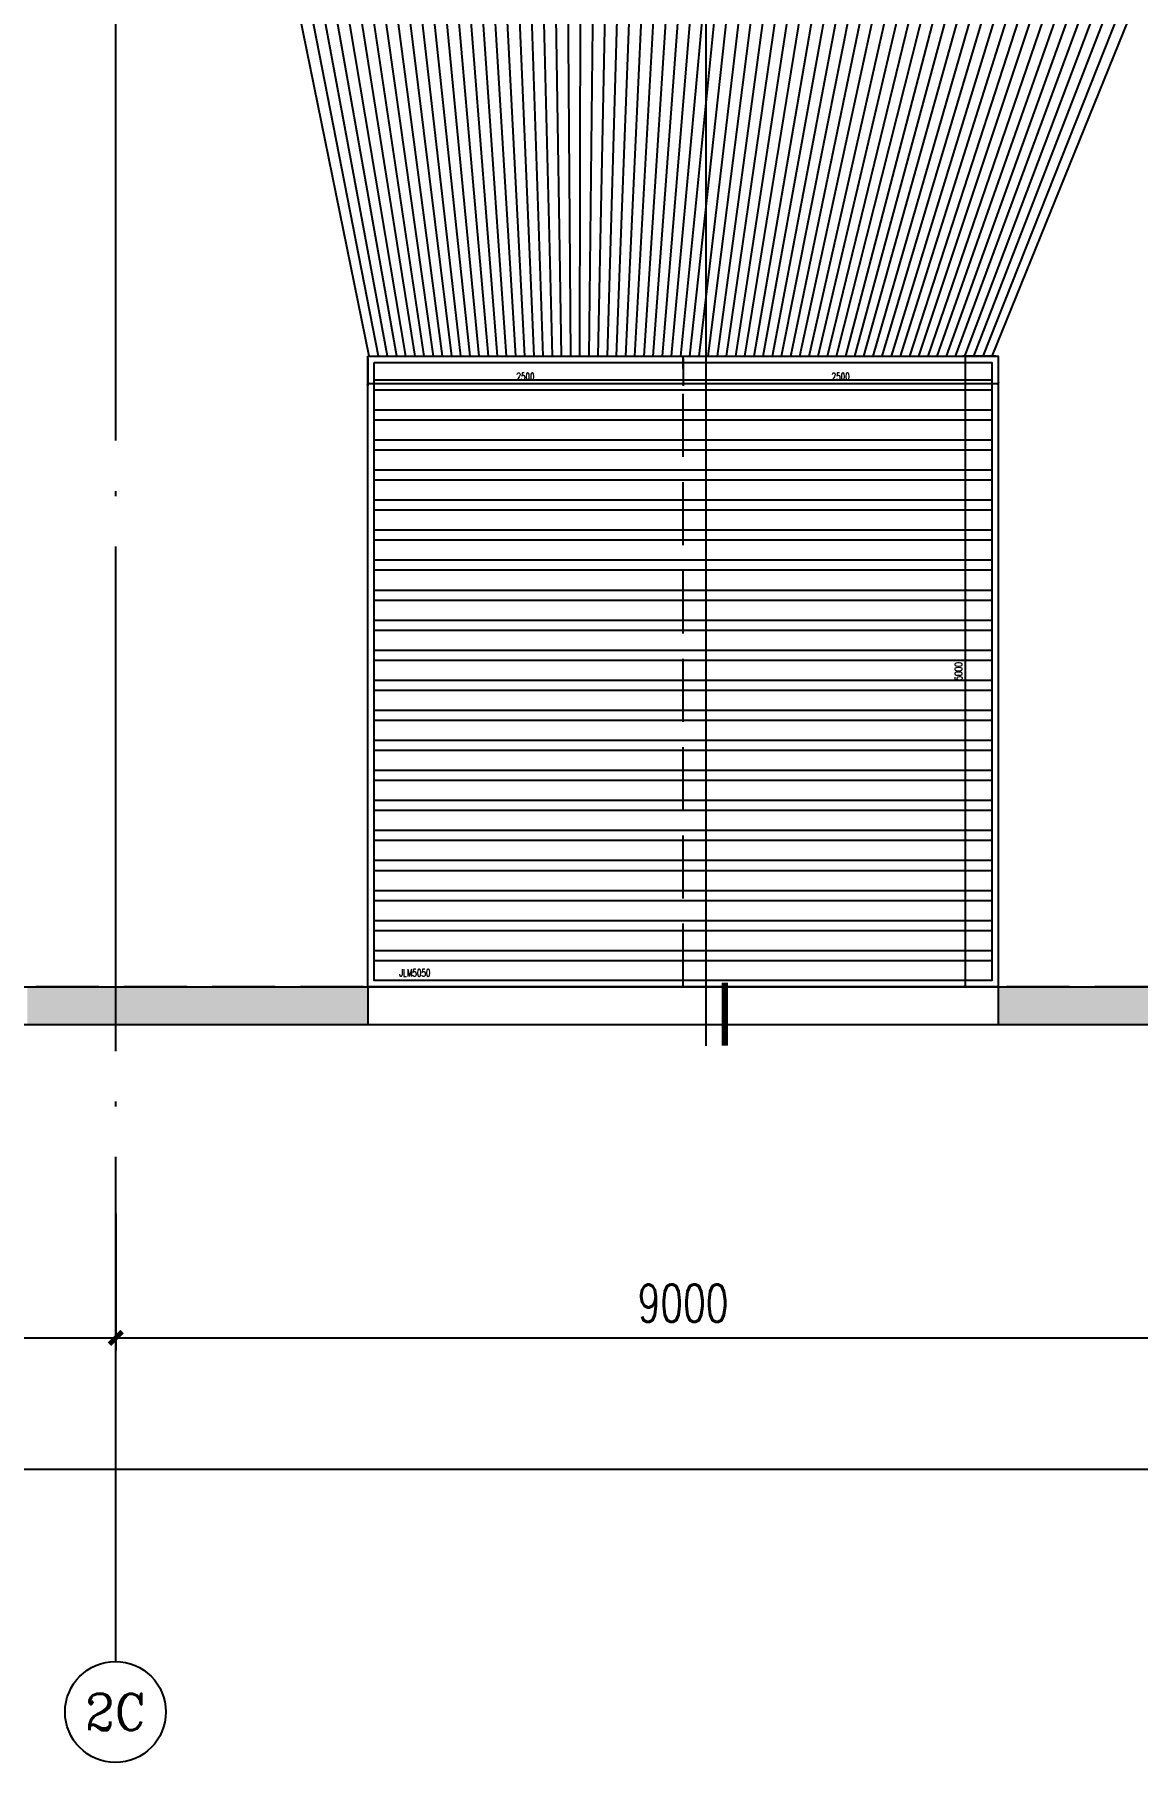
# Model space of a CAD drawing. Extents: x -4210259 to 293730, y -7499 to 868879.
# Drawn here: x -885203 to -876455, y 511087 to 524786 of the extents above; entities that cross this region are included whole.
import ezdxf
from ezdxf.enums import TextEntityAlignment as Align

# ---------------------------------------------------------------- set-up
doc = ezdxf.new("R2010")
doc.units = 0
doc.header["$LTSCALE"] = 1000
doc.header["$MEASUREMENT"] = 0
doc.linetypes.add('__DASH', pattern=[0.35, 0.25, -0.1])
doc.linetypes.add('DOTE', pattern=[2.4200000000000004, 2, -0.2, 0.02, -0.2])
doc.layers.get('Defpoints').update_dxf_attribs({"color": 210})
for name, color, linetype in [('A-AXIS-D', 1, 'Continuous'), ('A-AXIS-DOTE', 14, 'DOTE'), ('A-AXIS-SYMB', 3, 'Continuous'), ('A-HATCH-2', 251, 'Continuous'), ('A-LIN-V', 9, 'Continuous'), ('A-门窗表显示尺寸', 160, 'Continuous'), ('AS-WALL', 40, 'Continuous'), ('PUB_TEXT', 7, 'Continuous')]:
    doc.layers.add(name, color=color, linetype=linetype)
doc.styles.add('_TCH_AXIS', font='COMPLEX', dxfattribs={"bigfont": 'GBCBIG'})
doc.styles.add('_TCH_DIM_T3', font='SIMPLEX', dxfattribs={"width": 0.7058823529411765, "bigfont": 'GBCBIG'})
doc.styles.add('A-DIM_T3', font='SIMPLEX', dxfattribs={"width": 0.7058823529411765, "bigfont": 'GBCBIG'})
doc.styles.add('A-STANDARD', font='SIMPLEX', dxfattribs={"bigfont": 'GBCBIG'})
doc.dimstyles.new('_TCH_ARCH&&100', dxfattribs={"dimtxt": 297.5, "dimasz": 100, "dimexe": 100, "dimexo": 100, "dimgap": 126.25, "dimtad": 1, "dimdec": 0, "dimzin": 0, "dimdsep": 46, "dimtxsty": '_TCH_DIM_T3', "dimblk": 'ARCHTICK', "dimcen": 0.09, "dimclrt": 7, "dimazin": 2, "dimtfac": 1, "dimtdec": 0, "dimtix": 1, "dimtmove": 2, "dimatfit": 3, "dimfxl": 0, "dimtolj": 1, "dimtzin": 0, "dimarcsym": 0})
doc.dimstyles.new('A-DIM&&20', dxfattribs={"dimtxt": 59.5, "dimasz": 20, "dimexe": 20, "dimexo": 20, "dimgap": 25.25, "dimtad": 1, "dimdec": 0, "dimzin": 0, "dimdsep": 46, "dimtxsty": 'A-DIM_T3', "dimblk": 'ARCHTICK', "dimcen": 0.09, "dimclrt": 7, "dimazin": 2, "dimtfac": 1, "dimtdec": 0, "dimtix": 1, "dimtmove": 2, "dimatfit": 3, "dimfxl": 0, "dimtolj": 1, "dimtzin": 0, "dimarcsym": 0})

# ---------------------------------------------------------------- blocks, each defined once
blk = doc.blocks.new('_ArchTick')
at = {"color": 0, "linetype": 'ByBlock', "const_width": 0.4}
blk.add_lwpolyline([(-0.5, -0.5), (0.5, 0.5)], dxfattribs=at)
blk = doc.blocks.new('*D1236')
at = {"layer": 'A-门窗表显示尺寸', "color": 0, "lineweight": -2}
for p, q in [((-1640980.163610153, 522217.4520265139), (-1640980.163610153, 521999.9999999749)), ((-1638480.163610147, 522217.4520265139), (-1638480.163610147, 521999.9999999749)), ((-1640980.163610153, 522019.9999999749), (-1638480.163610147, 522019.9999999749))]:
    blk.add_line(p, q, dxfattribs=at)
at = {"layer": 'Defpoints', "color": 0}
for p in [(-1640980.163610153, 522237.4520265139), (-1638480.163610147, 522237.4520265139), (-1638480.163610147, 522019.9999999749)]:
    blk.add_point(p, dxfattribs=at)
at = {"layer": 'A-门窗表显示尺寸', "color": 0, "lineweight": -2, "xscale": 20, "yscale": 20, "zscale": 20, "rotation": 180}
blk.add_blockref('_ArchTick', (-1640980.163610153, 522019.9999999749), dxfattribs=at)
at = {"layer": 'A-门窗表显示尺寸', "color": 0, "lineweight": -2, "xscale": 20, "yscale": 20, "zscale": 20}
blk.add_blockref('_ArchTick', (-1638480.163610147, 522019.9999999749), dxfattribs=at)
at = {"layer": 'A-门窗表显示尺寸', "color": 7, "insert": (-1639730.16361015, 522074.9999999749), "char_height": 59.5, "attachment_point": 5, "style": 'A-DIM_T3'}
blk.add_mtext('\\A1;2500', dxfattribs=at)
blk = doc.blocks.new('*D1237')
at = {"layer": 'A-门窗表显示尺寸', "color": 0, "lineweight": -2}
for p, q in [((-1643480.16361016, 522217.4520265139), (-1643480.16361016, 521999.9999999749)), ((-1640980.163610153, 522217.4520265139), (-1640980.163610153, 521999.9999999749)), ((-1643480.16361016, 522019.9999999749), (-1640980.163610153, 522019.9999999749))]:
    blk.add_line(p, q, dxfattribs=at)
at = {"layer": 'Defpoints', "color": 0}
for p in [(-1643480.16361016, 522237.4520265139), (-1640980.163610153, 522237.4520265139), (-1640980.163610153, 522019.9999999749)]:
    blk.add_point(p, dxfattribs=at)
at = {"layer": 'A-门窗表显示尺寸', "color": 0, "lineweight": -2, "xscale": 20, "yscale": 20, "zscale": 20, "rotation": 180}
blk.add_blockref('_ArchTick', (-1643480.16361016, 522019.9999999749), dxfattribs=at)
at = {"layer": 'A-门窗表显示尺寸', "color": 0, "lineweight": -2, "xscale": 20, "yscale": 20, "zscale": 20}
blk.add_blockref('_ArchTick', (-1640980.163610153, 522019.9999999749), dxfattribs=at)
at = {"layer": 'A-门窗表显示尺寸', "color": 7, "insert": (-1642230.163610157, 522074.9999999749), "char_height": 59.5, "attachment_point": 5, "style": 'A-DIM_T3'}
blk.add_mtext('\\A1;2500', dxfattribs=at)
blk = doc.blocks.new('*D1238')
at = {"layer": 'A-门窗表显示尺寸', "color": 0, "lineweight": -2}
for p, q in [((-1638500.163610148, 522237.4520265141), (-1638760.56329158, 522237.4520265141)), ((-1638740.56329158, 517237.4520265142), (-1638740.56329158, 522237.4520265141)), ((-1638500.163610148, 517237.4520265142), (-1638760.56329158, 517237.4520265142))]:
    blk.add_line(p, q, dxfattribs=at)
at = {"layer": 'Defpoints', "color": 0}
for p in [(-1638740.56329158, 522237.4520265141), (-1638480.163610148, 522237.4520265141), (-1638480.163610148, 517237.4520265142)]:
    blk.add_point(p, dxfattribs=at)
at = {"layer": 'A-门窗表显示尺寸', "color": 0, "lineweight": -2, "xscale": 20, "yscale": 20, "zscale": 20}
for p, rotation in [((-1638740.56329158, 522237.4520265141), 90), ((-1638740.56329158, 517237.4520265142), 270)]:
    blk.add_blockref('_ArchTick', p, dxfattribs=dict(at, rotation=rotation))
at = {"layer": 'A-门窗表显示尺寸', "color": 7, "insert": (-1638795.563291579, 519737.4520265145), "char_height": 59.5, "attachment_point": 5, "rotation": 90, "style": 'A-DIM_T3'}
blk.add_mtext('\\A1;5000', dxfattribs=at)
blk = doc.blocks.new('*D769')
at = {"layer": 'A-AXIS-D', "color": 0, "lineweight": -2}
for p, q in [((-903359.332386501, 515440), (-903359.332386501, 513313.3764944364)), ((-745359.3325523962, 515440), (-745359.3325523962, 513313.3764944364)), ((-903359.332386501, 513413.3764944364), (-745359.3325523962, 513413.3764944364))]:
    blk.add_line(p, q, dxfattribs=at)
at = {"layer": 'Defpoints', "color": 0}
for p in [(-903359.332386501, 515540), (-745359.3325523962, 515540), (-745359.3325523962, 513413.3764944364)]:
    blk.add_point(p, dxfattribs=at)
at = {"layer": 'A-AXIS-D', "color": 0, "lineweight": -2, "xscale": 100, "yscale": 100, "zscale": 100, "rotation": 180}
blk.add_blockref('_ArchTick', (-903359.332386501, 513413.3764944364), dxfattribs=at)
at = {"layer": 'A-AXIS-D', "color": 0, "lineweight": -2, "xscale": 100, "yscale": 100, "zscale": 100}
blk.add_blockref('_ArchTick', (-745359.3325523962, 513413.3764944364), dxfattribs=at)
at = {"layer": 'A-AXIS-D', "color": 7, "insert": (-824359.3324694487, 513688.3764944364), "char_height": 297.5, "attachment_point": 5, "style": '_TCH_DIM_T3'}
blk.add_mtext('\\A1;158000', dxfattribs=at)
blk = doc.blocks.new('*D1047')
at = {"layer": 'A-AXIS-D', "color": 0, "lineweight": -2}
for p, q in [((-884559.3323832983, 515440), (-884559.3323832983, 514353.3764944365)), ((-875559.3323832982, 515440), (-875559.3323832982, 514353.3764944365)), ((-884559.3323832983, 514453.3764944365), (-875559.3323832982, 514453.3764944365))]:
    blk.add_line(p, q, dxfattribs=at)
at = {"layer": 'Defpoints', "color": 0}
for p in [(-884559.3323832983, 515540), (-875559.3323832982, 515540), (-875559.3323832982, 514453.3764944365)]:
    blk.add_point(p, dxfattribs=at)
at = {"layer": 'A-AXIS-D', "color": 0, "lineweight": -2, "xscale": 100, "yscale": 100, "zscale": 100, "rotation": 180}
blk.add_blockref('_ArchTick', (-884559.3323832983, 514453.3764944365), dxfattribs=at)
at = {"layer": 'A-AXIS-D', "color": 0, "lineweight": -2, "xscale": 100, "yscale": 100, "zscale": 100}
blk.add_blockref('_ArchTick', (-875559.3323832982, 514453.3764944365), dxfattribs=at)
at = {"layer": 'A-AXIS-D', "color": 7, "insert": (-880059.3323832983, 514728.3764944365), "char_height": 297.5, "attachment_point": 5, "style": '_TCH_DIM_T3'}
blk.add_mtext('\\A1;9000', dxfattribs=at)
blk = doc.blocks.new('*D1048')
at = {"layer": 'A-AXIS-D', "color": 0, "lineweight": -2}
for p, q in [((-893559.3323832983, 515440), (-893559.3323832983, 514353.3764944365)), ((-884559.3323832983, 515440), (-884559.3323832983, 514353.3764944365)), ((-893559.3323832983, 514453.3764944365), (-884559.3323832983, 514453.3764944365))]:
    blk.add_line(p, q, dxfattribs=at)
at = {"layer": 'Defpoints', "color": 0}
for p in [(-893559.3323832983, 515540), (-884559.3323832983, 515540), (-884559.3323832983, 514453.3764944365)]:
    blk.add_point(p, dxfattribs=at)
at = {"layer": 'A-AXIS-D', "color": 0, "lineweight": -2, "xscale": 100, "yscale": 100, "zscale": 100, "rotation": 180}
blk.add_blockref('_ArchTick', (-893559.3323832983, 514453.3764944365), dxfattribs=at)
at = {"layer": 'A-AXIS-D', "color": 0, "lineweight": -2, "xscale": 100, "yscale": 100, "zscale": 100}
blk.add_blockref('_ArchTick', (-884559.3323832983, 514453.3764944365), dxfattribs=at)
at = {"layer": 'A-AXIS-D', "color": 7, "insert": (-889059.3323832983, 514728.3764944365), "char_height": 297.5, "attachment_point": 5, "style": '_TCH_DIM_T3'}
blk.add_mtext('\\A1;9000', dxfattribs=at)
blk = doc.blocks.new('JLM5050')
at = {"layer": 'A-HATCH-2'}
h = blk.add_hatch(dxfattribs=at)
h.set_pattern_fill('ANSI32', color=256, scale=50, angle=45.00000000000001)
h.set_pattern_definition([(180, (0, 0), (-1.4210854715202e-14, -238.125), []), (180, (-79.3750342852436, 79.37503428522905), (-1.4210854715202e-14, -238.125), [])])
h.paths.add_polyline_path([(-1643430.16361016, 522187.4520265139), (-1638530.163610147, 522187.4520265139), (-1638530.163610147, 517287.452026514), (-1643430.16361016, 517287.452026514)])
at = {"layer": 'A-AXIS-DOTE', "linetype": '__DASH', "ltscale": 2}
blk.add_line((-1640980.163610153, 517237.452026514), (-1640980.163610153, 522237.4520265139), dxfattribs=at)
at = {"layer": 'A-LIN-V'}
blk.add_lwpolyline([(-1643480.16361016, 522237.4520265139), (-1638480.163610147, 522237.4520265139), (-1638480.163610147, 517237.452026514), (-1643480.16361016, 517237.452026514)], close=True, dxfattribs=at)
at = {"layer": 'A-门窗表显示尺寸'}
blk.add_lwpolyline([(-1643430.16361016, 522187.4520265139), (-1638530.163610147, 522187.4520265139), (-1638530.163610147, 517287.452026514), (-1643430.16361016, 517287.452026514)], close=True, dxfattribs=at)
at = {"layer": 'A-门窗表显示尺寸', "color": 3, "style": 'A-STANDARD', "width": 0.7058823529411765}
blk.add_text('JLM5050', height=59.5, dxfattribs=at).set_placement((-1643230, 517317.452026514))
at = {"layer": 'A-门窗表显示尺寸'}
for p1, p2, distance, picture, middle in [((-1643480.16361016, 522237.4520265139), (-1640980.163610153, 522237.4520265139), -217.45202653901652, '*D1237', (-1642230.163610157, 522074.9999999749)), ((-1640980.163610153, 522237.4520265139), (-1638480.163610147, 522237.4520265139), -217.45202653901654, '*D1236', (-1639730.16361015, 522074.9999999749)), ((-1638480.163610147, 517237.452026514), (-1638480.163610147, 522237.4520265139), 260.39968143287115, '*D1238', (-1638795.563291579, 519737.4520265145))]:
    dim = blk.add_aligned_dim(p1=p1, p2=p2, distance=distance, dimstyle='A-DIM&&20', dxfattribs=at)
    dim.commit()
    dim.dimension.update_dxf_attribs({"geometry": picture, "text_midpoint": middle})

msp = doc.modelspace()

# ---------------------------------------------------------------- hatches: boundary and pattern name
at = {"layer": 'A-HATCH-2'}
h = msp.add_hatch(dxfattribs=at)
h.set_pattern_fill('ANSI31', color=256, scale=150, angle=135)
h.set_pattern_definition([(90, (-40599475741.43156, -3384804562.000004), (-238.125, -1.848892746611746e-30), [])])
h.paths.add_polyline_path([(-859559.3323833031, 534887.4520265377), (-885159.3323629345, 534887.4520265121), (-885159.3323629338, 517237.4520265369), (-882559.1687588234, 517237.4520265124), (-882559.1687588234, 522237.4520265063), (-877559.1687588104, 522237.4520265063), (-877420, 517237.4520265247), (-877259.1687588103, 517237.4520265274), (-875259.3323833032, 517237.4520265221), (-875259.3323833033, 519637.4520265329), (-862059.3323832983, 519637.4520265329), (-862059.3323833033, 517237.452026517), (-875259.3323833033, 517237.4520265247), (-859759.3323701432, 517237.4520265246)])
h = msp.add_hatch(dxfattribs=at)
h.set_pattern_fill('ANSI38', color=256, scale=150)
h.set_pattern_definition([(45, (0, 0), (-168.3798022700466, 168.3798022700466), []), (135, (0, 0), (-505.1394068101398, 168.3798022700467), [595.3125, -357.1875])])
h.paths.add_polyline_path([(-769559.3323833103, 517237.4520265249), (-745359.3325523962, 517237.4520265249), (-745359.3325523962, 516937.4520265246), (-769559.3323833103, 516937.4520265246)])
h.paths.add_polyline_path([(-777259.3323626939, 517237.4520265249), (-774559.3323833233, 517237.4520265249), (-774559.3323833233, 516937.4520265245), (-777259.3323626939, 516937.4520265245)])
h.paths.add_polyline_path([(-823059.3323833212, 516937.4520265245), (-778759.3323427011, 516937.4520265245), (-778759.3323427011, 517237.4520265249), (-823059.3323833212, 517237.4520265249)])
h.paths.add_polyline_path([(-831259.3323623936, 517237.4520265392), (-829059.3323833038, 517237.4520265392), (-829059.3323833038, 516937.4520265246), (-831259.3323623936, 516937.4520265246)])
h.paths.add_polyline_path([(-877559.332383292, 516937.4520265246), (-832759.3323424009, 516937.4520265246), (-832759.3323424009, 517237.4520265248), (-877559.332383292, 517237.4520265248)])
h.paths.add_polyline_path([(-885259.3323624021, 516937.4520265246), (-882559.3323833051, 516937.4520265246), (-882559.3323833051, 517237.452026514), (-885259.3323624021, 517237.452026514)])
h.paths.add_polyline_path([(-903359.3323865014, 517237.4520265246), (-886759.3323424095, 517237.4520265246), (-886759.3323424095, 516937.4520265246), (-903359.3323865014, 516937.4520265246)])

# ---------------------------------------------------------------- linework, layer by layer
at = {"layer": 'A-AXIS-D'}
msp.add_circle((-884560.9317563481, 511487.4552240301), 400, dxfattribs=at)
at = {"layer": 'A-AXIS-DOTE', "ltscale": 2}
msp.add_line((-884559.3323832984, 511887.4520265246), (-884559.3323832984, 538485.0684404817), dxfattribs=at)
at = {"layer": 'A-AXIS-DOTE', "linetype": '__DASH', "ltscale": 2}
msp.add_line((-738393.4841132975, 517237.4520265249), (-910418.469349959, 517237.4520265246), dxfattribs=at)
at = {"layer": 'A-AXIS-SYMB', "color": 1}
msp.add_line((-879876.9893772891, 516769.9999999997), (-879876.9893772891, 537800), dxfattribs=at)
at = {"layer": 'A-AXIS-SYMB', "color": 1, "const_width": 50}
msp.add_lwpolyline([(-879726.9893772891, 516769.9999999997), (-879726.9893772891, 517269.9999999997)], dxfattribs=at)
at = {"layer": 'A-LIN-V'}
for p, q in [((-903359.3323865014, 517237.4520265246), (-745359.3325523962, 517237.4520265249)), ((-882559.3323833051, 517237.452026514), (-882559.3323833051, 516937.4520265245)), ((-877559.332383292, 517237.452026514), (-877559.332383292, 516937.4520265245))]:
    msp.add_line(p, q, dxfattribs=at)
at = {"layer": 'AS-WALL'}
msp.add_line((-910418.4693499592, 516937.4520265246), (-738393.4841132975, 516937.4520265246), dxfattribs=at)

# ---------------------------------------------------------------- block references
at = {"layer": 'A-LIN-V'}
msp.add_blockref('JLM5050', (760920.8312268548, 0), dxfattribs=at)

# ---------------------------------------------------------------- texts
at = {"layer": 'PUB_TEXT', "style": '_TCH_AXIS'}
msp.add_text('2C', height=288.1176230394149, dxfattribs=at).set_placement((-884801.0297755477, 511343.3964125104), (-884320.8337371486, 511343.3964125104), align=Align.FIT)

# ---------------------------------------------------------------- dimensions: what is measured, and where the dimension line sits
at = {"layer": 'A-AXIS-D'}
for base, p1, p2, picture, middle in [((-745359.3325523962, 513413.3764944364), (-903359.332386501, 515540), (-745359.3325523962, 515540), '*D769', (-824359.3324694487, 513688.3764944364)), ((-884559.3323832983, 514453.3764944365), (-893559.3323832983, 515540), (-884559.3323832983, 515540), '*D1048', (-889059.3323832983, 514728.3764944365)), ((-875559.3323832982, 514453.3764944365), (-884559.3323832983, 515540), (-875559.3323832982, 515540), '*D1047', (-880059.3323832983, 514728.3764944365))]:
    dim = msp.add_linear_dim(base=base, p1=p1, p2=p2, angle=0, dimstyle='_TCH_ARCH&&100', override={"dimgap": 0}, dxfattribs=at)
    dim.commit()
    dim.dimension.update_dxf_attribs({"geometry": picture, "text_midpoint": middle, "dimtype": 129})

doc.saveas('drawing.dxf')
